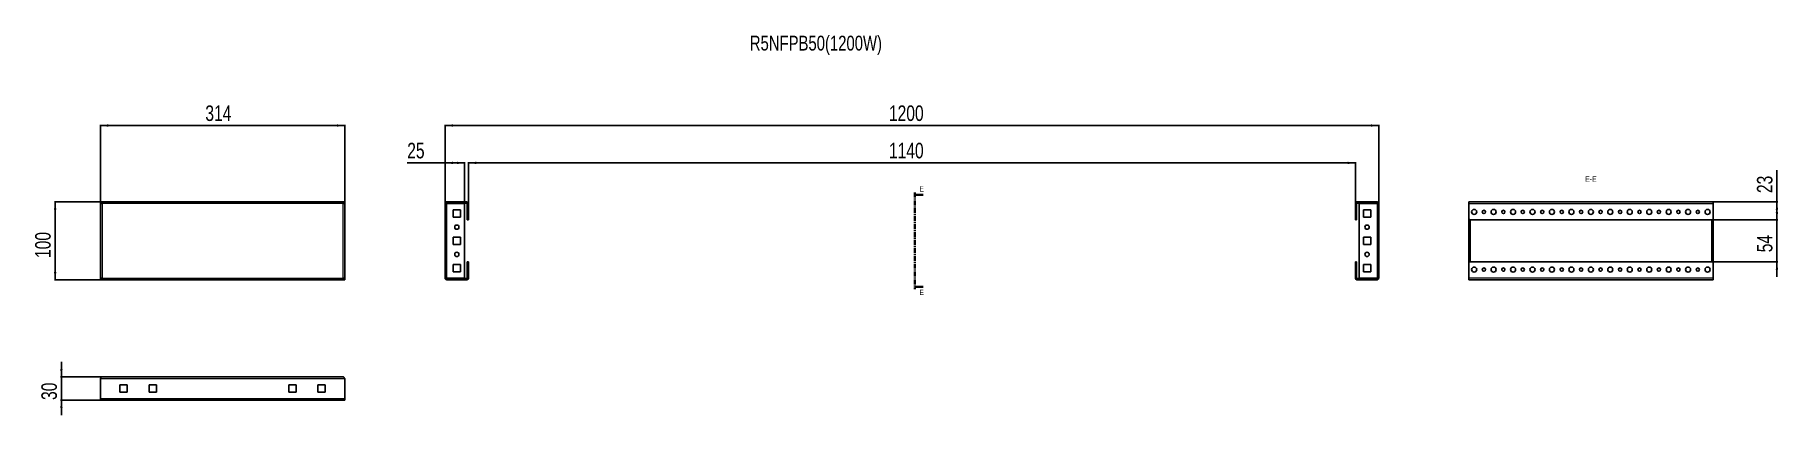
# Model space of a CAD drawing. Header units: millimetres. Extents: x -64 to 2177, y -1092 to 547.
# Drawn here: x -64 to 2177, y 59 to 547 of the extents above.
import ezdxf

# ---------------------------------------------------------------- set-up
doc = ezdxf.new("R2010")
doc.units = ezdxf.units.MM
doc.linetypes.add('CENTER', pattern=[10.16, 6.35, -1.27, 1.27, -1.27])
doc.layers.add('FORMAT', color=7, linetype='Continuous')
doc.styles.add('SLDTEXTSTYLE0', font='TXT', dxfattribs={"width": 0.75})
doc.dimstyles.new('SLDDIMSTYLE0', dxfattribs={"dimtxt": 20, "dimasz": 10, "dimexe": 0, "dimexo": 0.0625, "dimgap": 5, "dimtad": 2, "dimdec": 1, "dimrnd": 1e-09, "dimzin": 12, "dimdsep": 46, "dimtxsty": 'SLDTEXTSTYLE0', "dimsah": 1, "dimcen": 0.09, "dimadec": 0, "dimazin": 3, "dimtfac": 1, "dimtofl": 0, "dimtmove": 0, "dimatfit": 3, "dimfxl": 0, "dimfrac": 2, "dimtolj": 1, "dimtzin": 12, "dimarcsym": 0})
doc.dimstyles.new('SLDDIMSTYLE1', dxfattribs={"dimtxt": 20, "dimasz": 10, "dimexe": 0, "dimexo": 0.0625, "dimgap": 5, "dimtad": 2, "dimdec": 1, "dimrnd": 1e-09, "dimzin": 12, "dimdsep": 46, "dimtxsty": 'SLDTEXTSTYLE0', "dimsah": 1, "dimcen": 0.09, "dimadec": 0, "dimazin": 3, "dimtfac": 1, "dimtmove": 0, "dimatfit": 0, "dimfxl": 0, "dimfrac": 2, "dimtolj": 1, "dimtzin": 12, "dimarcsym": 0})

# ---------------------------------------------------------------- blocks, each defined once
blk = doc.blocks.new('_D')
at = {"layer": 'FORMAT'}
for p, q in [((20.2, 330.6), (20.2, 431.6)), ((20.2, 430.6), (334.2, 430.6)), ((334.2, 330.6), (334.2, 431.6))]:
    blk.add_line(p, q, dxfattribs=at)
for points in [[(20.2, 430.6), (30.2, 429), (30.2, 432.1)], [(334.2, 430.6), (324.2, 432.1), (324.2, 429)]]:
    blk.add_solid(points, dxfattribs=at)
at = {"layer": 'FORMAT', "insert": (155.1, 456.4), "char_height": 20, "attachment_point": 1, "style": 'SLDTEXTSTYLE0'}
blk.add_mtext('314', dxfattribs=at)
blk = doc.blocks.new('_D_1')
at = {"layer": 'FORMAT'}
for p, q in [((20.2, 332.6), (-38.9, 332.6)), ((-37.9, 332.6), (-37.9, 232.6)), ((20.2, 232.6), (-38.9, 232.6))]:
    blk.add_line(p, q, dxfattribs=at)
for points in [[(-37.9, 332.6), (-39.5, 322.6), (-36.4, 322.6)], [(-37.9, 232.6), (-36.4, 242.6), (-39.5, 242.6)]]:
    blk.add_solid(points, dxfattribs=at)
at = {"layer": 'FORMAT', "insert": (-63.7, 260.4), "char_height": 20, "attachment_point": 1, "rotation": 90, "style": 'SLDTEXTSTYLE0'}
blk.add_mtext('100', dxfattribs=at)
blk = doc.blocks.new('_D_2')
at = {"layer": 'FORMAT'}
for p, q in [((463.4, 330.5), (463.4, 431.6)), ((463.4, 430.6), (1663.4, 430.6)), ((1663.4, 330.5), (1663.4, 431.6))]:
    blk.add_line(p, q, dxfattribs=at)
for points in [[(463.4, 430.6), (473.4, 429), (473.4, 432.1)], [(1663.4, 430.6), (1653.4, 432.1), (1653.4, 429)]]:
    blk.add_solid(points, dxfattribs=at)
at = {"layer": 'FORMAT', "insert": (1033.8, 456.4), "char_height": 20, "attachment_point": 1, "style": 'SLDTEXTSTYLE0'}
blk.add_mtext('1200', dxfattribs=at)
blk = doc.blocks.new('_D_3')
at = {"layer": 'FORMAT'}
for p, q in [((493.4, 330.5), (493.4, 383.6)), ((493.4, 382.6), (1633.4, 382.6)), ((1633.4, 330.5), (1633.4, 383.6))]:
    blk.add_line(p, q, dxfattribs=at)
for points in [[(493.4, 382.6), (503.4, 381), (503.4, 384.1)], [(1633.4, 382.6), (1623.4, 384.1), (1623.4, 381)]]:
    blk.add_solid(points, dxfattribs=at)
at = {"layer": 'FORMAT', "insert": (1033.8, 408.4), "char_height": 20, "attachment_point": 1, "style": 'SLDTEXTSTYLE0'}
blk.add_mtext('1140', dxfattribs=at)
blk = doc.blocks.new('_D_4')
at = {"layer": 'FORMAT'}
for p, q in [((463.4, 382.6), (414.6, 382.6)), ((463.4, 330.5), (463.4, 383.6)), ((488.4, 382.6), (463.4, 382.6)), ((488.4, 330.6), (488.4, 383.6))]:
    blk.add_line(p, q, dxfattribs=at)
for points in [[(463.4, 382.6), (473.4, 381), (473.4, 384.1)], [(488.4, 382.6), (478.4, 384.1), (478.4, 381)]]:
    blk.add_solid(points, dxfattribs=at)
at = {"layer": 'FORMAT', "insert": (414.6, 408.4), "char_height": 20, "attachment_point": 1, "style": 'SLDTEXTSTYLE0'}
blk.add_mtext('25', dxfattribs=at)
blk = doc.blocks.new('_D_5')
at = {"layer": 'FORMAT'}
for p, q in [((-29.9, 108), (-29.9, 127.3)), ((22.3, 108), (-30.9, 108)), ((-29.9, 108), (-29.9, 78)), ((20.2, 78), (-30.9, 78)), ((-29.9, 78), (-29.9, 58.8))]:
    blk.add_line(p, q, dxfattribs=at)
for points in [[(-29.9, 108), (-28.4, 118), (-31.5, 118)], [(-29.9, 78), (-31.5, 68), (-28.4, 68)]]:
    blk.add_solid(points, dxfattribs=at)
at = {"layer": 'FORMAT', "insert": (-55.7, 78.2), "char_height": 20, "attachment_point": 1, "rotation": 90, "style": 'SLDTEXTSTYLE0'}
blk.add_mtext('30', dxfattribs=at)
blk = doc.blocks.new('_D_6')
at = {"layer": 'FORMAT'}
for p, q in [((2175.3, 309.6), (2175.3, 328.8)), ((2092.1, 309.6), (2176.3, 309.6)), ((2175.3, 309.6), (2175.3, 255.6)), ((2092.1, 255.6), (2176.3, 255.6)), ((2175.3, 255.6), (2175.3, 236.3))]:
    blk.add_line(p, q, dxfattribs=at)
for points in [[(2175.3, 309.6), (2176.8, 319.6), (2173.7, 319.6)], [(2175.3, 255.6), (2173.7, 245.6), (2176.8, 245.6)]]:
    blk.add_solid(points, dxfattribs=at)
at = {"layer": 'FORMAT', "insert": (2149.5, 267.8), "char_height": 20, "attachment_point": 1, "rotation": 90, "style": 'SLDTEXTSTYLE0'}
blk.add_mtext('54', dxfattribs=at)
blk = doc.blocks.new('_D_7')
at = {"layer": 'FORMAT'}
for p, q in [((2175.3, 332.6), (2175.3, 373.3)), ((2093.1, 332.6), (2176.3, 332.6)), ((2175.3, 332.6), (2175.3, 309.6)), ((2092.1, 309.6), (2176.3, 309.6))]:
    blk.add_line(p, q, dxfattribs=at)
for points in [[(2175.3, 332.6), (2173.7, 322.6), (2176.8, 322.6)], [(2175.3, 309.6), (2176.8, 319.6), (2173.7, 319.6)]]:
    blk.add_solid(points, dxfattribs=at)
at = {"layer": 'FORMAT', "insert": (2149.5, 343.8), "char_height": 20, "attachment_point": 1, "rotation": 90, "style": 'SLDTEXTSTYLE0'}
blk.add_mtext('23', dxfattribs=at)

msp = doc.modelspace()

# ---------------------------------------------------------------- linework, layer by layer
at = {"color": 7, "linetype": 'CENTER', "lineweight": 35}
msp.add_line((1067.26, 344.57), (1067.26, 220.56), dxfattribs=at)
at = {"color": 7, "linetype": 'Continuous', "lineweight": 35}
for p, q in [((1077.9, 341.57), (1067.26, 341.57)), ((1077.9, 223.56), (1067.26, 223.56))]:
    msp.add_line(p, q, dxfattribs=at)
at = {"color": 7, "linetype": 'Continuous', "lineweight": 25}
for p, q in [((20.22, 331.07), (20.22, 332.57)), ((334.22, 332.57), (20.22, 332.57)), ((20.22, 331.07), (20.22, 330.57)), ((20.22, 330.57), (20.22, 234.57)), ((20.22, 330.57), (21.72, 330.57)), ((334.22, 330.57), (332.72, 330.57)), ((334.22, 332.57), (334.22, 331.07)), ((334.22, 330.57), (334.22, 331.07)), ((334.22, 234.57), (334.22, 330.57)), ((463.37, 234.67), (463.37, 330.47)), ((465.47, 332.57), (465.47, 331.07)), ((465.47, 332.57), (491.27, 332.57)), ((465.47, 331.07), (491.27, 331.07)), ((465.47, 330.57), (488.37, 330.57)), ((473.62, 322.32), (473.62, 312.82)), ((483.12, 322.32), (473.62, 322.32)), ((483.12, 312.82), (483.12, 322.32)), ((488.37, 234.57), (488.37, 330.57)), ((491.87, 330.47), (491.87, 310.57)), ((493.37, 330.47), (493.37, 310.57)), ((1633.37, 310.57), (1633.37, 330.47)), ((1634.87, 310.57), (1634.87, 330.47)), ((1635.47, 332.57), (1661.27, 332.57)), ((1635.47, 331.07), (1661.27, 331.07)), ((1638.37, 234.57), (1638.37, 330.57)), ((1661.27, 330.57), (1638.37, 330.57)), ((1643.62, 322.32), (1653.12, 322.32)), ((1643.62, 312.82), (1643.62, 322.32)), ((1653.12, 322.32), (1653.12, 312.82)), ((1661.27, 331.07), (1661.27, 332.57)), ((1663.37, 330.47), (1663.37, 234.67)), ((1779.1, 330.47), (1779.1, 332.57)), ((1779.1, 332.57), (2093.1, 332.57)), ((1779.1, 330.47), (1779.1, 310.57)), ((2093.1, 332.57), (2093.1, 330.47)), ((2093.1, 310.57), (2093.1, 330.47)), ((473.62, 312.82), (483.12, 312.82)), ((491.87, 310.57), (493.37, 310.57)), ((491.87, 309.57), (491.87, 310.57)), ((493.37, 309.57), (491.87, 309.57)), ((493.37, 310.57), (493.37, 309.57)), ((1633.37, 310.57), (1634.87, 310.57)), ((1633.37, 309.57), (1633.37, 310.57)), ((1634.87, 309.57), (1633.37, 309.57)), ((1634.87, 310.57), (1634.87, 309.57)), ((1653.12, 312.82), (1643.62, 312.82)), ((1779.1, 310.57), (1780.1, 309.57)), ((1779.1, 254.57), (1779.1, 310.57)), ((1780.1, 309.57), (2092.1, 309.57)), ((1780.6, 255.57), (1780.6, 309.57)), ((2091.6, 255.57), (2091.6, 309.57)), ((2092.1, 309.57), (2093.1, 310.57)), ((2093.1, 254.57), (2093.1, 310.57)), ((473.62, 287.32), (473.62, 277.82)), ((483.12, 287.32), (473.62, 287.32)), ((473.62, 277.82), (483.12, 277.82)), ((483.12, 277.82), (483.12, 287.32)), ((1643.62, 287.32), (1653.12, 287.32)), ((1643.62, 277.82), (1643.62, 287.32)), ((1653.12, 277.82), (1643.62, 277.82)), ((1653.12, 287.32), (1653.12, 277.82)), ((483.12, 252.32), (473.62, 252.32)), ((473.62, 252.32), (473.62, 242.82)), ((483.12, 242.82), (483.12, 252.32)), ((491.87, 255.57), (493.37, 255.57)), ((491.87, 254.57), (491.87, 255.57)), ((493.37, 254.57), (491.87, 254.57)), ((491.87, 254.57), (491.87, 234.67)), ((493.37, 255.57), (493.37, 254.57)), ((493.37, 254.57), (493.37, 234.67)), ((1633.37, 255.57), (1634.87, 255.57)), ((1633.37, 254.57), (1633.37, 255.57)), ((1634.87, 254.57), (1633.37, 254.57)), ((1633.37, 234.67), (1633.37, 254.57)), ((1634.87, 255.57), (1634.87, 254.57)), ((1634.87, 234.67), (1634.87, 254.57)), ((1643.62, 252.32), (1653.12, 252.32)), ((1643.62, 242.82), (1643.62, 252.32)), ((1653.12, 252.32), (1653.12, 242.82)), ((1780.1, 255.57), (1779.1, 254.57)), ((1779.1, 254.57), (1779.1, 234.67)), ((2092.1, 255.57), (1780.1, 255.57)), ((2093.1, 254.57), (2092.1, 255.57)), ((2093.1, 234.67), (2093.1, 254.57)), ((21.72, 234.57), (20.22, 234.57)), ((20.22, 234.57), (20.22, 234.07)), ((20.22, 234.07), (20.22, 232.57)), ((20.22, 232.57), (334.22, 232.57)), ((332.72, 234.57), (334.22, 234.57)), ((334.22, 234.07), (334.22, 234.57)), ((334.22, 232.57), (334.22, 234.07)), ((465.47, 234.57), (488.37, 234.57)), ((465.47, 232.57), (465.47, 234.07)), ((491.27, 234.07), (465.47, 234.07)), ((491.27, 232.57), (465.47, 232.57)), ((473.62, 242.82), (483.12, 242.82)), ((1661.27, 234.07), (1635.47, 234.07)), ((1661.27, 232.57), (1635.47, 232.57)), ((1661.27, 234.57), (1638.37, 234.57)), ((1653.12, 242.82), (1643.62, 242.82)), ((1661.27, 234.07), (1661.27, 232.57)), ((1779.1, 232.57), (1779.1, 234.67)), ((2093.1, 232.57), (1779.1, 232.57)), ((2093.1, 234.67), (2093.1, 232.57)), ((20.22, 105.92), (20.22, 80.12)), ((22.32, 108.02), (332.12, 108.02)), ((45.22, 97.77), (54.72, 97.77)), ((45.22, 88.27), (45.22, 97.77)), ((54.72, 97.77), (54.72, 88.27)), ((82.72, 97.77), (92.22, 97.77)), ((82.72, 88.27), (82.72, 97.77)), ((92.22, 97.77), (92.22, 88.27)), ((271.72, 97.77), (262.22, 97.77)), ((262.22, 97.77), (262.22, 88.27)), ((271.72, 88.27), (271.72, 97.77)), ((299.72, 97.77), (299.72, 88.27)), ((309.22, 97.77), (299.72, 97.77)), ((309.22, 88.27), (309.22, 97.77)), ((334.22, 80.12), (334.22, 105.92)), ((20.22, 78.02), (20.22, 80.12)), ((20.22, 78.02), (334.22, 78.02)), ((54.72, 88.27), (45.22, 88.27)), ((92.22, 88.27), (82.72, 88.27)), ((262.22, 88.27), (271.72, 88.27)), ((299.72, 88.27), (309.22, 88.27)), ((334.22, 80.12), (334.22, 78.02))]:
    msp.add_line(p, q, dxfattribs=at)
at = {"color": 8, "linetype": 'Continuous', "lineweight": 18}
for p, q in [((332.12, 330.47), (22.32, 330.47)), ((22.32, 330.47), (22.32, 234.67)), ((332.12, 234.67), (332.12, 330.47)), ((465.47, 234.57), (465.47, 330.57)), ((491.27, 331.07), (491.27, 332.57)), ((491.87, 330.47), (493.37, 330.47)), ((1634.87, 330.47), (1633.37, 330.47)), ((1635.47, 331.07), (1635.47, 332.57)), ((1661.27, 330.57), (1661.27, 234.57)), ((1779.1, 330.47), (2093.1, 330.47)), ((1781.2, 255.57), (1781.2, 309.57)), ((2091, 309.57), (2091, 255.57)), ((22.32, 234.67), (332.12, 234.67)), ((491.27, 234.07), (491.27, 232.57)), ((491.87, 234.67), (493.37, 234.67)), ((1634.87, 234.67), (1633.37, 234.67)), ((1635.47, 234.07), (1635.47, 232.57)), ((2093.1, 234.67), (1779.1, 234.67)), ((20.22, 105.92), (334.22, 105.92)), ((20.22, 80.12), (334.22, 80.12))]:
    msp.add_line(p, q, dxfattribs=at)
at = {"color": 7, "linetype": 'Continuous', "lineweight": 25}
for centre, radius in [((1786.1, 319.57), 3.25), ((1798.6, 319.57), 2.1), ((1811.1, 319.57), 3.25), ((1823.6, 319.57), 2.1), ((1836.1, 319.57), 3.25), ((1848.6, 319.57), 2.1), ((1861.1, 319.57), 3.25), ((1873.6, 319.57), 2.1), ((1886.1, 319.57), 3.25), ((1898.6, 319.57), 2.1), ((1911.1, 319.57), 3.25), ((1923.6, 319.57), 2.1), ((1936.1, 319.57), 3.25), ((1948.6, 319.57), 2.1), ((1961.1, 319.57), 3.25), ((1973.6, 319.57), 2.1), ((1986.1, 319.57), 3.25), ((1998.6, 319.57), 2.1), ((2011.1, 319.57), 3.25), ((2023.6, 319.57), 2.1), ((2036.1, 319.57), 3.25), ((2048.6, 319.57), 2.1), ((2061.1, 319.57), 3.25), ((2073.6, 319.57), 2.1), ((2086.1, 319.57), 3.25), ((478.37, 300.07), 2.75), ((1648.37, 300.07), 2.75), ((478.37, 265.07), 2.75), ((1648.37, 265.07), 2.75), ((1786.1, 245.57), 3.25), ((1798.6, 245.57), 2.1), ((1811.1, 245.57), 3.25), ((1823.6, 245.57), 2.1), ((1836.1, 245.57), 3.25), ((1848.6, 245.57), 2.1), ((1861.1, 245.57), 3.25), ((1873.6, 245.57), 2.1), ((1886.1, 245.57), 3.25), ((1898.6, 245.57), 2.1), ((1911.1, 245.57), 3.25), ((1923.6, 245.57), 2.1), ((1936.1, 245.57), 3.25), ((1948.6, 245.57), 2.1), ((1961.1, 245.57), 3.25), ((1973.6, 245.57), 2.1), ((1986.1, 245.57), 3.25), ((1998.6, 245.57), 2.1), ((2011.1, 245.57), 3.25), ((2023.6, 245.57), 2.1), ((2036.1, 245.57), 3.25), ((2048.6, 245.57), 2.1), ((2061.1, 245.57), 3.25), ((2073.6, 245.57), 2.1), ((2086.1, 245.57), 3.25)]:
    msp.add_circle(centre, radius, dxfattribs=at)
for centre, radius, start, end in [((491.27, 330.47), 2.1, 0, 90), ((491.27, 330.47), 0.6, 0, 90), ((1635.47, 330.47), 2.1, 90, 180), ((1635.47, 330.47), 0.6, 90, 180), ((491.27, 234.67), 0.6, 270, 360), ((491.27, 234.67), 2.1, 270, 0), ((1635.47, 234.67), 2.1, 180, 270), ((1635.47, 234.67), 0.6, 180, 270)]:
    msp.add_arc(centre, radius, start, end, dxfattribs=at)
for points, knots in [([(22.32, 330.47), (22.14, 330.75), (21.78, 331.31), (21.25, 332.01), (20.73, 332.48), (20.38, 332.54), (20.22, 332.57)], [0, 0, 0, 0, 0.25475266, 0.50964469, 0.7645377, 1, 1, 1, 1]), ([(22.32, 330.47), (22.14, 330.55), (21.77, 330.71), (21.08, 330.98), (20.56, 331.03), (20.22, 331.07)], [0, 0, 0, 0, 0.2598775, 0.5197391, 1, 1, 1, 1]), ([(1663.37, 330.47), (1663.34, 330.75), (1663.27, 331.31), (1662.77, 332.01), (1662.07, 332.48), (1661.53, 332.54), (1661.27, 332.57)], [0, 0, 0, 0, 0.25475266, 0.50964469, 0.7645377, 1, 1, 1, 1]), ([(1661.87, 330.47), (1661.86, 330.55), (1661.84, 330.71), (1661.65, 330.98), (1661.42, 331.03), (1661.27, 331.07)], [0, 0, 0, 0, 0.2598775, 0.5197391, 1, 1, 1, 1]), ([(332.12, 108.02), (332.3, 107.99), (332.65, 107.92), (333.19, 107.42), (333.71, 106.72), (334.06, 106.18), (334.22, 105.92)], [0, 0, 0, 0, 0.2547527, 0.5096447, 0.7645377, 1, 1, 1, 1])]:
    msp.add_open_spline(points, degree=3, knots=knots, dxfattribs=at)
for points in [[(20.22, 330.57), (20.25, 330.56), (20.31, 330.54), (20.8, 330.52), (21.49, 330.49), (22.04, 330.47), (22.32, 330.47)], [(334.22, 332.57), (334.04, 332.53), (333.69, 332.47), (333.17, 331.99), (332.64, 331.29), (332.29, 330.74), (332.12, 330.47)], [(334.22, 331.07), (333.87, 331.03), (333.17, 330.95), (332.47, 330.63), (332.12, 330.47)], [(332.12, 330.47), (332.39, 330.47), (332.95, 330.49), (333.64, 330.52), (334.13, 330.54), (334.19, 330.56), (334.22, 330.57)], [(465.47, 332.57), (465.2, 332.53), (464.65, 332.47), (463.95, 331.99), (463.47, 331.29), (463.4, 330.74), (463.37, 330.47)], [(463.37, 330.47), (463.4, 330.47), (463.47, 330.49), (463.95, 330.52), (464.65, 330.54), (465.2, 330.56), (465.47, 330.57)], [(465.47, 331.07), (465.31, 331.03), (464.99, 330.95), (464.91, 330.63), (464.87, 330.47)], [(1661.27, 330.57), (1661.55, 330.56), (1662.1, 330.54), (1662.79, 330.52), (1663.28, 330.49), (1663.34, 330.47), (1663.37, 330.47)], [(20.22, 234.07), (20.57, 234.1), (21.27, 234.18), (21.97, 234.5), (22.32, 234.67)], [(20.22, 232.57), (20.39, 232.6), (20.74, 232.66), (21.27, 233.15), (21.79, 233.84), (22.14, 234.39), (22.32, 234.67)], [(22.32, 234.67), (22.04, 234.66), (21.49, 234.64), (20.8, 234.62), (20.31, 234.59), (20.25, 234.57), (20.22, 234.57)], [(332.12, 234.67), (332.29, 234.39), (332.64, 233.84), (333.17, 233.15), (333.69, 232.66), (334.04, 232.6), (334.22, 232.57)], [(332.12, 234.67), (332.47, 234.5), (333.17, 234.18), (333.87, 234.1), (334.22, 234.07)], [(334.22, 234.57), (334.19, 234.57), (334.13, 234.59), (333.64, 234.62), (332.95, 234.64), (332.39, 234.66), (332.12, 234.67)], [(465.47, 234.57), (465.2, 234.57), (464.65, 234.59), (463.95, 234.62), (463.47, 234.64), (463.4, 234.66), (463.37, 234.67)], [(463.37, 234.67), (463.4, 234.39), (463.47, 233.84), (463.95, 233.15), (464.65, 232.66), (465.2, 232.6), (465.47, 232.57)], [(464.87, 234.67), (464.91, 234.5), (464.99, 234.18), (465.31, 234.1), (465.47, 234.07)], [(1661.27, 234.07), (1661.43, 234.1), (1661.76, 234.18), (1661.83, 234.5), (1661.87, 234.67)], [(1661.27, 232.57), (1661.55, 232.6), (1662.1, 232.66), (1662.79, 233.15), (1663.28, 233.84), (1663.34, 234.39), (1663.37, 234.67)], [(1663.37, 234.67), (1663.34, 234.66), (1663.28, 234.64), (1662.79, 234.62), (1662.1, 234.59), (1661.55, 234.57), (1661.27, 234.57)], [(20.22, 105.92), (20.39, 106.19), (20.74, 106.75), (21.27, 107.44), (21.79, 107.92), (22.14, 107.99), (22.32, 108.02)]]:
    msp.add_open_spline(points, degree=3, dxfattribs=at)
at = {"color": 7, "linetype": 'Continuous', "lineweight": 35}
for points in [[(1067.26, 341.57), (1074.26, 340.45), (1074.26, 342.69)], [(1067.26, 223.56), (1074.26, 222.44), (1074.26, 224.68)]]:
    msp.add_solid(points, dxfattribs=at)

# ---------------------------------------------------------------- texts
at = {"color": 7, "linetype": 'Continuous', "char_height": 7, "attachment_point": 1, "style": 'SLDTEXTSTYLE0'}
for insert in [(1072.9, 352.69), (1072.9, 219.86)]:
    msp.add_mtext('E', dxfattribs=dict(at, insert=insert))
at = {"layer": 'FORMAT', "style": 'SLDTEXTSTYLE0'}
for s, insert, char_height, attachment_point in [('R5NFPB50(1200W)', (854.97, 545.87), 19.05, 1), ('E-E', (1936.19, 365.26), 7, 2)]:
    msp.add_mtext(s, dxfattribs=dict(at, insert=insert, char_height=char_height, attachment_point=attachment_point))

# ---------------------------------------------------------------- dimensions: what is measured, and where the dimension line sits
at = {"layer": 'FORMAT'}
for base, p1, p2, picture, middle in [((334.22, 430.57), (20.22, 330.57), (334.22, 330.57), '_D', (177.22, 430.57)), ((463.37, 382.57), (488.37, 330.57), (463.37, 330.47), '_D_4', (429.37, 382.57))]:
    dim = msp.add_linear_dim(base=base, p1=p1, p2=p2, dimstyle='SLDDIMSTYLE0', dxfattribs=at)
    dim.commit()
    dim.dimension.update_dxf_attribs({"geometry": picture, "text_midpoint": middle, "dimtype": 160})
for base, p1, p2, angle, dimstyle, picture, middle in [((1663.37, 430.57), (463.37, 330.47), (1663.37, 330.47), 0, 'SLDDIMSTYLE0', '_D_2', (1063.37, 430.57)), ((1633.37, 382.57), (493.37, 330.47), (1633.37, 330.47), 0, 'SLDDIMSTYLE0', '_D_3', (1063.37, 382.57)), ((2175.27, 309.57), (2093.1, 332.57), (2092.1, 309.57), 90, 'SLDDIMSTYLE0', '_D_7', (2175.27, 358.57)), ((-37.95, 232.57), (20.22, 332.57), (20.22, 232.57), 90, 'SLDDIMSTYLE0', '_D_1', (-37.95, 282.57)), ((2175.27, 255.57), (2092.1, 309.57), (2092.1, 255.57), 90, 'SLDDIMSTYLE1', '_D_6', (2175.27, 282.57)), ((-29.95, 78.02), (22.32, 108.02), (20.22, 78.02), 90, 'SLDDIMSTYLE1', '_D_5', (-29.95, 93.02))]:
    dim = msp.add_linear_dim(base=base, p1=p1, p2=p2, angle=angle, dimstyle=dimstyle, dxfattribs=at)
    dim.commit()
    dim.dimension.update_dxf_attribs({"geometry": picture, "text_midpoint": middle, "dimtype": 160})

doc.saveas('drawing.dxf')
